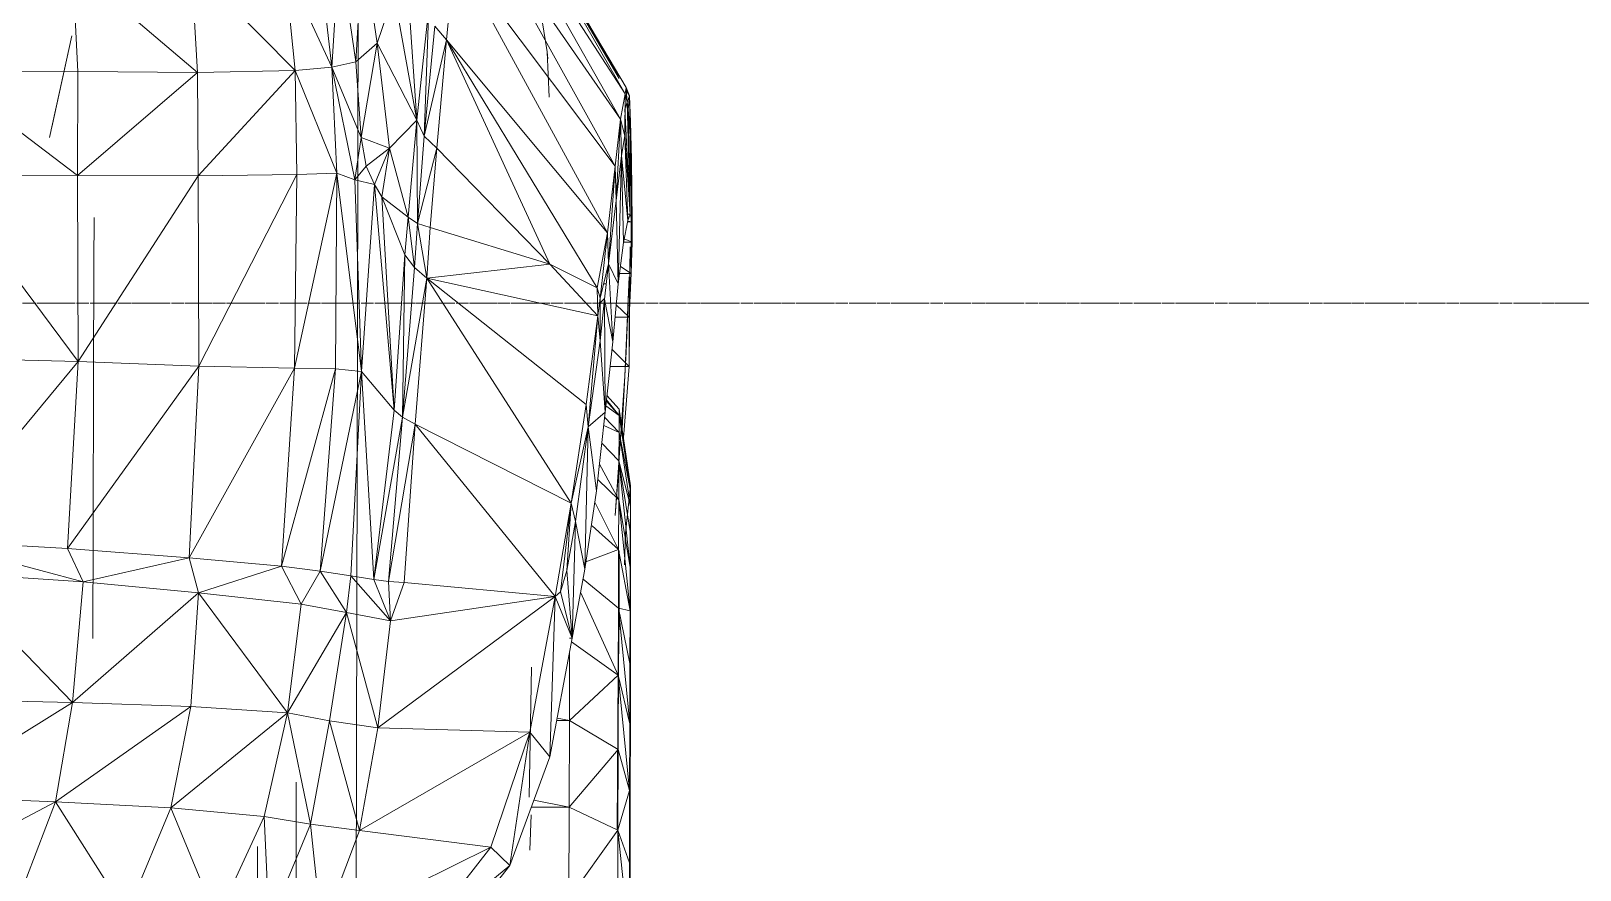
# Model space of a CAD drawing. Header units: inches. Extents: x -4169 to 1833, y -300 to 585.
# Drawn here: x -1134.15 to -1105.58, y -10.45 to 5.01 of the extents above; entities that cross this region are included whole.
import ezdxf

# ---------------------------------------------------------------- set-up
doc = ezdxf.new("R2010")
doc.units = ezdxf.units.IN
doc.header["$MEASUREMENT"] = 0
doc.linetypes.add('Aligning Line 1_8_', pattern=[0.25, 0.125, -0.125])
doc.linetypes.add('Grid Line 1_2_', pattern=[0.875, 0.5, -0.125, 0.125, -0.125])
for name, color, linetype, lineweight in [('0-4', 7, 'Continuous', 9), ('0-7', 130, 'Continuous', 5), ('A-FLOR-LEVL-1', 51, 'Grid Line 1_2_', 9), ('A-GENM', 5, 'Continuous', 9), ('G-ANNO-SYMB', 111, 'Aligning Line 1_8_', 9), ('G-ANNO-SYMB-2', 147, 'Aligning Line 1_8_', 9)]:
    doc.layers.add(name, color=color, linetype=linetype, lineweight=lineweight)

# ---------------------------------------------------------------- blocks, each defined once
blk = doc.blocks.new('CTR - 2nd Phase_rvt-2-BUILDING SECTION - EAST_WEST - LOOKING SOUTH')
at = {"layer": 'A-FLOR-LEVL-1'}
blk.add_line((-12558.481, 0), (-9609.49, 0), dxfattribs=at)
blk = doc.blocks.new('Land_Rover_Evoque_-_SUV_Car_Vehicle_Automobile_13067 - Land Rover EVOQUE_dwg-1230547-BUILDING SECTION - EAST_WEST - LOOKING SOUTH')
at = {"layer": 'A-GENM'}
for p, q in [((-12410.925, -0.556), (-12410.902, 9.935)), ((-12408.119, 8.929), (-12407.426, 4.632)), ((-12408.688, 8.571), (-12406.096, 4.136)), ((-12408.688, 8.571), (-12405.97, 3.971)), ((-12408.688, 8.571), (-12405.991, 3.854)), ((-12408.865, 8.319), (-12405.991, 3.854)), ((-12408.865, 8.319), (-12406.072, 3.39)), ((-12408.473, 8.362), (-12406.12, 4.189)), ((-12408.058, 8.569), (-12407.426, 4.632)), ((-12406.072, 3.39), (-12409.003, 7.624)), ((-12409.003, 7.624), (-12406.171, 2.524)), ((-12409.83, 3.372), (-12410.074, 6.927)), ((-12410.953, 4.444), (-12410.831, 6.616)), ((-12410.563, 4.792), (-12410.831, 6.616)), ((-12411.627, 6.345), (-12411.399, 4.347)), ((-12411.258, 6.5), (-12411.399, 4.347)), ((-12411.258, 6.5), (-12410.953, 4.444)), ((-12409.124, 6.45), (-12409.284, 4.854)), ((-12406.171, 2.524), (-12409.124, 6.45)), ((-12409.124, 6.45), (-12406.311, 1.293)), ((-12416.175, 6.205), (-12416.083, 4.265)), ((-12416.175, 6.205), (-12413.876, 4.247)), ((-12413.989, 6.226), (-12413.876, 4.247)), ((-12413.989, 6.226), (-12412.077, 4.288)), ((-12412.266, 6.228), (-12412.077, 4.288)), ((-12412.266, 6.228), (-12411.399, 4.347)), ((-12410.563, 4.792), (-12410.251, 5.696)), ((-12409.83, 3.372), (-12410.251, 5.696)), ((-12409.612, 5.448), (-12409.83, 3.372)), ((-12409.695, 3.075), (-12409.612, 5.448)), ((-12416.602, 3.053), (-12416.195, 4.925)), ((-12416.56, 3.244), (-12416.195, 4.925)), ((-12409.496, 5.103), (-12409.695, 3.075)), ((-12409.284, 4.854), (-12409.496, 5.103)), ((-12410.563, 4.792), (-12410.953, 4.444)), ((-12410.859, 3.052), (-12410.563, 4.792)), ((-12409.83, 3.372), (-12410.563, 4.792)), ((-12410.336, 2.852), (-12410.563, 4.792)), ((-12409.284, 4.854), (-12409.695, 3.075)), ((-12409.284, 4.854), (-12409.463, 2.854)), ((-12406.507, 0.283), (-12409.284, 4.854)), ((-12406.311, 1.293), (-12409.284, 4.854)), ((-12409.284, 4.854), (-12407.378, 0.714)), ((-12407.426, 4.632), (-12407.39, 3.794)), ((-12407.426, 4.632), (-12407.417, 4.499)), ((-12413.876, 4.247), (-12412.077, 4.288)), ((-12413.861, 2.345), (-12412.077, 4.288)), ((-12412.077, 4.288), (-12411.399, 4.347)), ((-12412.077, 4.288), (-12412.042, 2.367)), ((-12412.077, 4.288), (-12411.306, 2.397)), ((-12410.953, 4.444), (-12411.399, 4.347)), ((-12410.859, 3.052), (-12411.399, 4.347)), ((-12411.306, 2.397), (-12411.399, 4.347)), ((-12411.399, 4.347), (-12410.976, 2.273)), ((-12410.859, 3.052), (-12410.953, 4.444)), ((-12418.617, 4.263), (-12416.083, 4.265)), ((-12418.617, 4.263), (-12416.087, 2.353)), ((-12416.087, 2.353), (-12416.083, 4.265)), ((-12416.087, 2.353), (-12413.876, 4.247)), ((-12416.083, 4.265), (-12413.876, 4.247)), ((-12413.876, 4.247), (-12413.861, 2.345)), ((-12405.991, 3.854), (-12406.072, 3.39)), ((-12405.991, 3.854), (-12405.994, 3.085)), ((-12405.97, 3.971), (-12405.991, 3.854)), ((-12405.991, 3.854), (-12405.951, 3.702)), ((-12405.976, 3.93), (-12405.911, 3.819)), ((-12405.974, 3.93), (-12405.911, 3.819)), ((-12405.911, 3.819), (-12405.97, 3.971)), ((-12405.967, 3.93), (-12405.951, 3.702)), ((-12405.911, 3.819), (-12405.951, 3.702)), ((-12405.911, 3.819), (-12405.931, 3.569)), ((-12405.891, 3.341), (-12405.911, 3.819)), ((-12405.911, 3.819), (-12405.893, 3.08)), ((-12405.992, 3.575), (-12405.951, 3.702)), ((-12405.992, 3.575), (-12405.951, 3.702)), ((-12405.897, 1.637), (-12405.992, 3.575)), ((-12405.951, 3.702), (-12405.931, 3.569)), ((-12405.897, 1.637), (-12405.951, 3.702)), ((-12405.951, 3.702), (-12405.931, 3.569)), ((-12405.931, 3.569), (-12405.893, 3.08)), ((-12405.897, 1.637), (-12405.931, 3.569)), ((-12405.931, 3.569), (-12405.893, 3.08)), ((-12409.83, 3.372), (-12410.336, 2.852)), ((-12409.83, 3.372), (-12409.989, 1.584)), ((-12409.695, 3.075), (-12409.83, 3.372)), ((-12409.816, 1.469), (-12409.83, 3.372)), ((-12406.072, 3.39), (-12406.171, 2.524)), ((-12406.072, 3.39), (-12406.153, 1.89)), ((-12406.072, 3.39), (-12406.054, 2.718)), ((-12406.072, 3.39), (-12405.994, 3.085)), ((-12405.891, 3.341), (-12405.893, 3.08)), ((-12405.872, 2.584), (-12405.891, 3.341)), ((-12405.891, 3.341), (-12405.873, 2.649)), ((-12405.891, 3.341), (-12405.873, 1.95)), ((-12410.859, 3.052), (-12410.976, 2.273)), ((-12410.336, 2.852), (-12410.859, 3.052)), ((-12410.763, 2.524), (-12410.859, 3.052)), ((-12409.695, 3.075), (-12409.816, 1.469)), ((-12409.695, 3.075), (-12409.463, 2.854)), ((-12406.054, 2.718), (-12405.994, 3.085)), ((-12406.054, 2.718), (-12405.994, 3.085)), ((-12405.937, 1.52), (-12405.994, 3.085)), ((-12405.994, 3.085), (-12405.897, 1.637)), ((-12405.897, 1.637), (-12405.893, 3.08)), ((-12405.893, 3.08), (-12405.873, 2.649)), ((-12405.893, 3.08), (-12405.858, 1.495)), ((-12405.893, 3.08), (-12405.873, 2.649)), ((-12410.336, 2.852), (-12410.763, 2.524)), ((-12410.336, 2.852), (-12410.608, 2.188)), ((-12410.336, 2.852), (-12410.473, 1.957)), ((-12409.989, 1.584), (-12410.336, 2.852)), ((-12409.463, 2.854), (-12409.816, 1.469)), ((-12409.463, 2.854), (-12409.583, 1.393)), ((-12409.463, 2.854), (-12407.378, 0.714)), ((-12406.153, 1.89), (-12406.054, 2.718)), ((-12406.153, 1.89), (-12406.054, 2.718)), ((-12406.118, 0.354), (-12406.054, 2.718)), ((-12406.054, 2.718), (-12406.017, 1.115)), ((-12406.054, 2.718), (-12405.937, 1.52)), ((-12405.873, 2.649), (-12405.877, 0.547)), ((-12405.858, 1.495), (-12405.873, 2.649)), ((-12405.872, 2.584), (-12405.873, 1.95)), ((-12418.64, 2.361), (-12416.087, 2.353)), ((-12418.64, 2.361), (-12416.074, -1.076)), ((-12416.087, 2.353), (-12413.861, 2.345)), ((-12416.087, 2.353), (-12416.074, -1.076)), ((-12413.861, 2.345), (-12416.074, -1.076)), ((-12413.861, 2.345), (-12412.042, 2.367)), ((-12413.861, 2.345), (-12413.849, -1.16)), ((-12412.042, 2.367), (-12413.849, -1.16)), ((-12411.306, 2.397), (-12412.088, -1.197)), ((-12412.042, 2.367), (-12412.088, -1.197)), ((-12412.042, 2.367), (-12411.306, 2.397)), ((-12411.306, 2.397), (-12411.333, -1.215)), ((-12411.306, 2.397), (-12410.976, 2.273)), ((-12411.306, 2.397), (-12410.849, -1.261)), ((-12410.763, 2.524), (-12410.976, 2.273)), ((-12410.608, 2.188), (-12410.763, 2.524)), ((-12406.171, 2.524), (-12406.311, 1.293)), ((-12406.171, 2.524), (-12406.293, 0.726)), ((-12406.171, 2.524), (-12406.153, 1.89)), ((-12410.608, 2.188), (-12410.976, 2.273)), ((-12410.976, 2.273), (-12410.849, -1.261)), ((-12410.608, 2.188), (-12410.849, -1.261)), ((-12410.473, 1.957), (-12410.608, 2.188)), ((-12410.608, 2.188), (-12410.249, -1.971)), ((-12409.989, 1.584), (-12410.473, 1.957)), ((-12410.473, 1.957), (-12410.049, 0.892)), ((-12410.473, 1.957), (-12410.249, -1.971)), ((-12406.293, 0.726), (-12406.153, 1.89)), ((-12406.293, 0.726), (-12406.153, 1.89)), ((-12406.118, 0.354), (-12406.153, 1.89)), ((-12405.877, 0.547), (-12405.873, 1.95)), ((-12415.786, 0.737), (-12415.781, 1.576)), ((-12409.989, 1.584), (-12410.049, 0.892)), ((-12409.816, 1.469), (-12409.989, 1.584)), ((-12409.989, 1.584), (-12409.875, 0.653)), ((-12409.816, 1.469), (-12409.875, 0.653)), ((-12409.816, 1.469), (-12409.583, 1.393)), ((-12409.816, 1.469), (-12409.644, 0.461)), ((-12406.017, 1.115), (-12405.937, 1.52)), ((-12405.897, 1.637), (-12405.949, 1.637)), ((-12405.858, 1.495), (-12405.942, 1.495)), ((-12405.858, 1.495), (-12405.94, 1.507)), ((-12405.937, 1.52), (-12405.897, 1.637)), ((-12405.897, 1.637), (-12405.858, 1.495)), ((-12405.858, 1.495), (-12405.857, 1.122)), ((-12409.583, 1.393), (-12409.644, 0.461)), ((-12409.583, 1.393), (-12407.378, 0.714)), ((-12406.507, 0.283), (-12406.311, 1.293)), ((-12406.449, 0.091), (-12406.311, 1.293)), ((-12406.311, 1.293), (-12406.293, 0.726)), ((-12405.857, 1.122), (-12406.004, 1.182)), ((-12410.049, 0.892), (-12410.249, -1.971)), ((-12410.049, 0.892), (-12410.094, -2.105)), ((-12409.875, 0.653), (-12410.049, 0.892)), ((-12406.118, 0.354), (-12406.017, 1.115)), ((-12405.857, 1.122), (-12406.016, 1.122)), ((-12405.893, 1.039), (-12405.916, -1.17)), ((-12405.915, -0.259), (-12405.893, 1.039)), ((-12405.857, 1.122), (-12405.877, 0.547)), ((-12415.793, -1.36), (-12415.786, 0.737)), ((-12409.875, 0.653), (-12410.094, -2.105)), ((-12409.644, 0.461), (-12409.875, 0.653)), ((-12407.378, 0.714), (-12409.644, 0.461)), ((-12406.507, 0.283), (-12407.378, 0.714)), ((-12407.378, 0.714), (-12406.489, -0.236)), ((-12406.449, 0.091), (-12406.293, 0.726)), ((-12406.372, 0.073), (-12406.293, 0.726)), ((-12406.217, -0.714), (-12406.293, 0.726)), ((-12406.293, 0.726), (-12406.118, 0.354)), ((-12405.877, 0.547), (-12406.075, 0.675)), ((-12409.644, 0.461), (-12410.094, -2.105)), ((-12409.644, 0.461), (-12409.862, -2.23)), ((-12406.489, -0.236), (-12409.644, 0.461)), ((-12406.707, -1.871), (-12409.644, 0.461)), ((-12406.982, -3.687), (-12409.644, 0.461)), ((-12406.338, 0.354), (-12406.385, 0.354)), ((-12406.217, -0.714), (-12406.118, 0.354)), ((-12405.877, 0.547), (-12406.092, 0.547)), ((-12405.912, 0.484), (-12405.992, -1.35)), ((-12405.912, 0.484), (-12405.971, -0.898)), ((-12405.877, 0.547), (-12405.915, -0.259)), ((-12406.449, 0.091), (-12406.507, 0.283)), ((-12406.507, 0.283), (-12406.489, -0.236)), ((-12406.449, 0.091), (-12406.489, -0.236)), ((-12406.449, 0.091), (-12406.452, -0.697)), ((-12406.452, -0.697), (-12406.372, 0.073)), ((-12406.371, 0.086), (-12406.45, 0.003)), ((-12406.357, -2.012), (-12406.372, 0.073)), ((-12406.372, 0.073), (-12406.217, -0.714)), ((-12406.489, -0.236), (-12406.707, -1.871)), ((-12406.489, -0.236), (-12406.668, -2.283)), ((-12406.489, -0.236), (-12406.452, -0.697)), ((-12405.915, -0.259), (-12406.175, -0.259)), ((-12405.915, -0.259), (-12406.154, -0.033)), ((-12405.915, -0.259), (-12405.916, -1.17)), ((-12410.936, -5.486), (-12410.925, -0.556)), ((-12406.668, -2.283), (-12406.452, -0.697)), ((-12406.452, -0.697), (-12406.668, -2.283)), ((-12406.357, -2.012), (-12406.452, -0.697)), ((-12406.357, -2.012), (-12406.217, -0.714)), ((-12405.916, -1.17), (-12406.232, -0.852)), ((-12416.074, -1.076), (-12418.827, -4.381)), ((-12418.646, -1.01), (-12416.074, -1.076)), ((-12416.074, -1.076), (-12416.274, -4.524)), ((-12416.074, -1.076), (-12413.849, -1.16)), ((-12405.992, -1.35), (-12405.971, -0.898)), ((-12413.849, -1.16), (-12416.274, -4.524)), ((-12415.801, -4.187), (-12415.793, -1.36)), ((-12413.849, -1.16), (-12414.03, -4.694)), ((-12412.088, -1.197), (-12414.03, -4.694)), ((-12413.849, -1.16), (-12412.088, -1.197)), ((-12412.088, -1.197), (-12412.327, -4.847)), ((-12411.333, -1.215), (-12412.327, -4.847)), ((-12412.088, -1.197), (-12411.333, -1.215)), ((-12411.333, -1.215), (-12411.611, -4.942)), ((-12410.849, -1.261), (-12411.611, -4.942)), ((-12411.333, -1.215), (-12410.849, -1.261)), ((-12410.849, -1.261), (-12411.05, -5.027)), ((-12410.849, -1.261), (-12410.249, -1.971)), ((-12410.849, -1.261), (-12410.624, -5.094)), ((-12405.916, -1.17), (-12406.266, -1.17)), ((-12405.992, -1.35), (-12406.171, -3.915)), ((-12405.992, -1.35), (-12406.045, -2.31)), ((-12405.916, -1.17), (-12406.014, -2.407)), ((-12406.324, -1.703), (-12406.098, -1.954)), ((-12410.249, -1.971), (-12410.624, -5.094)), ((-12410.249, -1.971), (-12410.094, -2.105)), ((-12406.707, -1.871), (-12406.982, -3.687)), ((-12406.668, -2.283), (-12406.707, -1.871)), ((-12406.344, -1.892), (-12406.099, -2.07)), ((-12406.335, -1.808), (-12406.099, -2.07)), ((-12406.332, -1.781), (-12406.099, -2.07)), ((-12406.099, -2.07), (-12406.098, -1.954)), ((-12406.098, -1.954), (-12405.888, -3.367)), ((-12406.098, -1.954), (-12405.889, -3.463)), ((-12410.624, -5.094), (-12410.094, -2.105)), ((-12410.094, -2.105), (-12410.354, -5.132)), ((-12409.862, -2.23), (-12410.354, -5.132)), ((-12410.094, -2.105), (-12409.862, -2.23)), ((-12409.862, -2.23), (-12410.063, -5.151)), ((-12406.982, -3.687), (-12409.862, -2.23)), ((-12407.277, -5.407), (-12409.862, -2.23)), ((-12406.668, -2.283), (-12406.982, -3.687)), ((-12406.905, -4.023), (-12406.668, -2.283)), ((-12406.668, -2.283), (-12406.905, -4.023)), ((-12406.732, -4.905), (-12406.668, -2.283)), ((-12406.668, -2.283), (-12406.357, -2.012)), ((-12406.668, -2.283), (-12406.515, -3.463)), ((-12406.515, -3.463), (-12406.357, -2.012)), ((-12406.384, -2.258), (-12406.101, -2.388)), ((-12406.367, -2.1), (-12406.101, -2.388)), ((-12406.101, -2.388), (-12406.099, -2.07)), ((-12406.099, -2.07), (-12405.889, -3.463)), ((-12406.104, -2.907), (-12406.101, -2.388)), ((-12406.101, -2.388), (-12405.891, -3.741)), ((-12406.101, -2.388), (-12405.889, -3.463)), ((-12406.014, -2.407), (-12406.021, -2.473)), ((-12406.419, -2.579), (-12406.104, -2.907)), ((-12406.462, -2.97), (-12406.106, -3.627)), ((-12406.171, -3.915), (-12406.111, -3.116)), ((-12406.106, -3.627), (-12406.104, -2.907)), ((-12406.104, -2.907), (-12405.895, -4.866)), ((-12406.104, -2.907), (-12405.893, -4.213)), ((-12406.104, -2.907), (-12405.891, -3.741)), ((-12406.492, -3.251), (-12406.106, -3.627)), ((-12405.982, -4.24), (-12405.888, -3.367)), ((-12405.888, -3.367), (-12405.889, -3.463)), ((-12405.888, -3.367), (-12405.887, -3.462)), ((-12406.982, -3.687), (-12407.277, -5.407)), ((-12406.982, -3.687), (-12407.18, -5.32)), ((-12406.982, -3.687), (-12407.062, -4.926)), ((-12406.982, -3.687), (-12406.905, -4.023)), ((-12406.732, -4.905), (-12406.515, -3.463)), ((-12406.546, -3.668), (-12406.109, -4.541)), ((-12406.109, -4.541), (-12406.106, -3.627)), ((-12406.106, -3.627), (-12405.898, -5.673)), ((-12406.106, -3.627), (-12405.895, -4.866)), ((-12405.891, -3.741), (-12405.889, -3.463)), ((-12405.888, -3.74), (-12405.887, -3.462)), ((-12405.893, -4.213), (-12405.891, -3.741)), ((-12405.888, -3.74), (-12405.887, -4.21)), ((-12415.805, -6.181), (-12415.801, -4.187)), ((-12406.905, -4.023), (-12407.062, -4.926)), ((-12406.905, -4.023), (-12407.062, -4.926)), ((-12406.967, -6.179), (-12406.905, -4.023)), ((-12406.732, -4.905), (-12406.905, -4.023)), ((-12406.594, -4.104), (-12406.109, -4.541)), ((-12405.982, -4.24), (-12406.003, -4.826)), ((-12405.895, -4.866), (-12405.893, -4.213)), ((-12405.887, -4.21), (-12405.893, -4.263)), ((-12405.887, -4.21), (-12405.888, -4.863)), ((-12418.827, -4.381), (-12416.274, -4.524)), ((-12415.985, -5.139), (-12418.827, -4.381)), ((-12416.274, -4.524), (-12418.827, -4.381)), ((-12418.827, -4.381), (-12416.274, -4.524)), ((-12416.274, -4.524), (-12414.03, -4.694)), ((-12415.985, -5.139), (-12416.274, -4.524)), ((-12414.03, -4.694), (-12416.274, -4.524)), ((-12416.274, -4.524), (-12414.03, -4.694)), ((-12406.712, -4.772), (-12406.109, -4.541)), ((-12406.112, -5.626), (-12406.109, -4.541)), ((-12406.109, -4.541), (-12405.898, -5.673)), ((-12406.104, -6.022), (-12406.1, -4.567)), ((-12415.985, -5.139), (-12414.03, -4.694)), ((-12414.03, -4.694), (-12412.327, -4.847)), ((-12413.858, -5.339), (-12414.03, -4.694)), ((-12412.327, -4.847), (-12414.03, -4.694)), ((-12414.03, -4.694), (-12412.327, -4.847)), ((-12413.858, -5.339), (-12412.327, -4.847)), ((-12412.327, -4.847), (-12411.611, -4.942)), ((-12411.961, -5.547), (-12412.327, -4.847)), ((-12411.611, -4.942), (-12412.327, -4.847)), ((-12412.327, -4.847), (-12411.611, -4.942)), ((-12406.134, -9.692), (-12406.102, -4.856)), ((-12406.129, -9.691), (-12406.098, -4.855)), ((-12406.1, -6.021), (-12406.098, -4.855)), ((-12416.183, -7.362), (-12418.5, -4.967)), ((-12415.985, -5.139), (-12418.5, -4.967)), ((-12416.183, -7.362), (-12415.985, -5.139)), ((-12413.858, -5.339), (-12415.985, -5.139)), ((-12411.961, -5.547), (-12411.611, -4.942)), ((-12411.611, -4.942), (-12411.05, -5.027)), ((-12411.129, -5.705), (-12411.611, -4.942)), ((-12411.611, -4.942), (-12411.05, -5.027)), ((-12411.611, -4.942), (-12411.05, -5.027)), ((-12411.129, -5.705), (-12411.05, -5.027)), ((-12411.05, -5.027), (-12410.624, -5.094)), ((-12410.316, -5.857), (-12411.05, -5.027)), ((-12410.624, -5.094), (-12411.05, -5.027)), ((-12411.05, -5.027), (-12410.624, -5.094)), ((-12410.624, -5.094), (-12410.354, -5.132)), ((-12410.316, -5.857), (-12410.624, -5.094)), ((-12410.624, -5.094), (-12410.354, -5.132)), ((-12410.624, -5.094), (-12410.354, -5.132)), ((-12410.354, -5.132), (-12410.063, -5.151)), ((-12410.316, -5.857), (-12410.354, -5.132)), ((-12410.354, -5.132), (-12410.063, -5.151)), ((-12410.063, -5.151), (-12410.354, -5.132)), ((-12407.062, -4.926), (-12407.18, -5.32)), ((-12407.062, -4.926), (-12407.18, -5.32)), ((-12406.967, -6.179), (-12407.062, -4.926)), ((-12406.967, -6.179), (-12406.732, -4.905)), ((-12406.765, -5.088), (-12406.112, -5.626)), ((-12406.129, -9.691), (-12406.098, -5.09)), ((-12405.898, -5.673), (-12405.895, -4.866)), ((-12405.888, -4.863), (-12405.895, -4.923)), ((-12405.888, -4.863), (-12405.895, -4.985)), ((-12405.888, -4.863), (-12405.888, -5.67)), ((-12413.858, -5.339), (-12416.183, -7.362)), ((-12413.997, -7.437), (-12413.858, -5.339)), ((-12412.216, -7.55), (-12413.858, -5.339)), ((-12411.961, -5.547), (-12413.858, -5.339)), ((-12407.277, -5.407), (-12410.552, -7.826)), ((-12410.316, -5.857), (-12410.063, -5.151)), ((-12407.277, -5.407), (-12410.316, -5.857)), ((-12407.277, -5.407), (-12410.063, -5.151)), ((-12407.277, -5.407), (-12410.063, -5.151)), ((-12407.277, -5.407), (-12410.063, -5.151)), ((-12407.277, -5.407), (-12407.746, -7.911)), ((-12407.277, -5.407), (-12407.378, -8.36)), ((-12407.277, -5.407), (-12407.18, -5.32)), ((-12407.18, -5.32), (-12407.277, -5.407)), ((-12407.277, -5.407), (-12406.967, -6.179)), ((-12406.967, -6.179), (-12407.277, -5.407)), ((-12406.967, -6.179), (-12407.18, -5.32)), ((-12406.81, -5.327), (-12406.115, -6.856)), ((-12412.216, -7.55), (-12411.961, -5.547)), ((-12412.216, -7.55), (-12411.129, -5.705)), ((-12411.129, -5.705), (-12411.961, -5.547)), ((-12411.442, -7.698), (-12411.129, -5.705)), ((-12410.552, -7.826), (-12411.129, -5.705)), ((-12410.316, -5.857), (-12411.129, -5.705)), ((-12410.949, -11.445), (-12410.936, -5.486)), ((-12406.115, -6.856), (-12406.112, -5.626)), ((-12406.112, -5.626), (-12405.898, -5.673)), ((-12406.112, -5.626), (-12405.9, -6.644)), ((-12406.112, -5.626), (-12405.903, -7.753)), ((-12405.898, -5.673), (-12405.9, -6.644)), ((-12405.898, -5.742), (-12405.888, -5.67)), ((-12405.889, -6.639), (-12405.888, -5.67)), ((-12410.552, -7.826), (-12410.316, -5.857)), ((-12407.378, -8.36), (-12406.967, -6.179)), ((-12406.967, -6.179), (-12407.378, -8.36)), ((-12407.012, -6.179), (-12406.967, -6.179)), ((-12406.979, -6.242), (-12406.115, -6.856)), ((-12406.134, -9.692), (-12406.104, -6.022)), ((-12407.015, -6.43), (-12407.017, -7.692)), ((-12407.715, -6.713), (-12407.761, -9.104)), ((-12407.017, -7.692), (-12406.115, -6.856)), ((-12406.115, -6.856), (-12406.118, -8.229)), ((-12406.115, -6.856), (-12405.903, -7.753)), ((-12406.115, -6.856), (-12405.906, -8.983)), ((-12405.9, -6.644), (-12405.903, -7.753)), ((-12405.889, -6.639), (-12405.901, -6.848)), ((-12405.889, -6.639), (-12405.9, -6.718)), ((-12405.891, -7.748), (-12405.889, -6.639)), ((-12416.183, -7.362), (-12418.972, -9.092)), ((-12416.183, -7.362), (-12418.66, -7.306)), ((-12416.496, -9.192), (-12416.183, -7.362)), ((-12413.997, -7.437), (-12416.183, -7.362)), ((-12416.496, -9.192), (-12413.997, -7.437)), ((-12414.368, -9.305), (-12413.997, -7.437)), ((-12412.216, -7.55), (-12414.368, -9.305)), ((-12412.216, -7.55), (-12413.997, -7.437)), ((-12412.216, -7.55), (-12412.646, -9.462)), ((-12411.442, -7.698), (-12412.216, -7.55)), ((-12412.216, -7.55), (-12411.794, -9.605)), ((-12411.442, -7.698), (-12411.794, -9.605)), ((-12410.885, -9.723), (-12411.442, -7.698)), ((-12410.552, -7.826), (-12411.442, -7.698)), ((-12407.253, -7.692), (-12407.017, -7.692)), ((-12407.245, -7.65), (-12407.017, -7.692)), ((-12407.017, -7.692), (-12407.021, -9.292)), ((-12407.017, -7.692), (-12406.118, -8.229)), ((-12410.885, -9.723), (-12410.552, -7.826)), ((-12407.746, -7.911), (-12410.885, -9.723)), ((-12407.746, -7.911), (-12410.552, -7.826)), ((-12407.746, -7.911), (-12408.467, -10.029)), ((-12407.746, -7.911), (-12408.118, -10.363)), ((-12407.746, -7.911), (-12407.378, -8.36)), ((-12405.903, -7.753), (-12405.906, -8.983)), ((-12405.891, -7.748), (-12405.904, -7.983)), ((-12405.891, -7.748), (-12405.903, -7.824)), ((-12405.891, -7.748), (-12405.893, -8.978)), ((-12407.021, -9.292), (-12406.118, -8.229)), ((-12406.122, -9.714), (-12406.118, -8.229)), ((-12406.118, -8.229), (-12405.906, -8.983)), ((-12407.378, -8.36), (-12408.118, -10.363)), ((-12407.378, -8.36), (-12408.118, -10.363)), ((-12412.057, -9.054), (-12412.056, -8.828)), ((-12416.496, -9.192), (-12418.972, -9.092)), ((-12412.056, -9.711), (-12412.057, -9.054)), ((-12406.122, -9.714), (-12405.906, -8.983)), ((-12405.91, -10.314), (-12405.906, -8.983)), ((-12405.906, -9.047), (-12405.893, -8.978)), ((-12405.893, -8.978), (-12405.895, -10.307)), ((-12416.496, -9.192), (-12420.407, -11.256)), ((-12416.496, -9.192), (-12417.273, -11.237)), ((-12415.183, -11.255), (-12416.496, -9.192)), ((-12414.368, -9.305), (-12416.496, -9.192)), ((-12415.183, -11.255), (-12414.368, -9.305)), ((-12412.646, -9.462), (-12414.368, -9.305)), ((-12413.52, -11.356), (-12414.368, -9.305)), ((-12407.722, -9.292), (-12407.021, -9.292)), ((-12407.673, -9.159), (-12407.021, -9.292)), ((-12407.021, -9.292), (-12407.025, -10.982)), ((-12407.021, -9.292), (-12406.122, -9.714)), ((-12412.646, -9.462), (-12413.52, -11.356)), ((-12412.646, -9.462), (-12411.794, -9.605)), ((-12412.646, -9.462), (-12412.551, -11.446)), ((-12411.794, -9.605), (-12412.551, -11.446)), ((-12412.055, -10.762), (-12412.056, -9.711)), ((-12410.885, -9.723), (-12411.794, -9.605)), ((-12411.794, -9.605), (-12411.584, -11.566)), ((-12407.723, -9.432), (-12407.747, -10.086)), ((-12410.885, -9.723), (-12411.584, -11.566)), ((-12408.467, -10.029), (-12410.885, -9.723)), ((-12407.025, -10.982), (-12406.122, -9.714)), ((-12406.122, -9.714), (-12406.125, -11.291)), ((-12405.91, -10.314), (-12406.122, -9.714)), ((-12405.913, -11.725), (-12406.122, -9.714)), ((-12412.77, -10.248), (-12412.769, -10.015)), ((-12412.751, -19.937), (-12412.77, -10.248)), ((-12408.467, -10.029), (-12411.584, -11.566)), ((-12408.467, -10.029), (-12409.863, -11.811)), ((-12408.118, -10.363), (-12408.467, -10.029)), ((-12405.91, -10.165), (-12405.895, -10.307)), ((-12408.118, -10.363), (-12409.863, -11.811)), ((-12408.118, -10.363), (-12409.495, -12.124)), ((-12408.118, -10.363), (-12409.495, -12.124)), ((-12405.91, -10.314), (-12405.913, -11.725)), ((-12405.895, -10.307), (-12405.91, -10.37)), ((-12405.895, -10.307), (-12405.897, -11.719))]:
    blk.add_line(p, q, dxfattribs=at)
blk = doc.blocks.new('Land_Rover_Evoque_-_SUV_Car_Vehicle_Automobile_13067 - Land_Rover_Evoque_-_SUV_Car_Vehicle_Automobile_13067-1230553-BUILDING SECTION - EAST_WEST - LOOKING SOUTH')
blk.add_blockref('Land_Rover_Evoque_-_SUV_Car_Vehicle_Automobile_13067 - Land Rover EVOQUE_dwg-1230547-BUILDING SECTION - EAST_WEST - LOOKING SOUTH', (0, 0))
blk = doc.blocks.new('CTR  - Topography_rvt-2-BUILDING SECTION - EAST_WEST - LOOKING SOUTH')
at = {"layer": 'A-FLOR-LEVL-1'}
blk.add_line((-12558.481, 0), (-9609.49, 0), dxfattribs=at)
at = {"layer": 'G-ANNO-SYMB-2'}
blk.add_line((-9742.879, 0), (-12461.759, 0), dxfattribs=at)
at = {"layer": '0-4'}
blk.add_blockref('Land_Rover_Evoque_-_SUV_Car_Vehicle_Automobile_13067 - Land_Rover_Evoque_-_SUV_Car_Vehicle_Automobile_13067-1230553-BUILDING SECTION - EAST_WEST - LOOKING SOUTH', (0, 0), dxfattribs=at)
blk = doc.blocks.new('CTR - 1st Phase - Common Walls_rvt-2-BUILDING SECTION - EAST_WEST - LOOKING SOUTH')
at = {"layer": 'A-FLOR-LEVL-1'}
blk.add_line((-12558.481, 0), (-9609.49, 0), dxfattribs=at)
at = {"layer": 'G-ANNO-SYMB-2'}
blk.add_line((-9706.215, 0), (-12461.759, 0), dxfattribs=at)

msp = doc.modelspace()

# ---------------------------------------------------------------- linework, layer by layer
at = {"layer": 'G-ANNO-SYMB'}
msp.add_line((1576.5784, 0), (-1178.9656, 0), dxfattribs=at)

# ---------------------------------------------------------------- block references
at = {"layer": '0-7'}
for name in ['CTR - 2nd Phase_rvt-2-BUILDING SECTION - EAST_WEST - LOOKING SOUTH', 'CTR - 1st Phase - Common Walls_rvt-2-BUILDING SECTION - EAST_WEST - LOOKING SOUTH', 'CTR  - Topography_rvt-2-BUILDING SECTION - EAST_WEST - LOOKING SOUTH']:
    msp.add_blockref(name, (11282.793, 0), dxfattribs=at)

doc.saveas('drawing.dxf')
